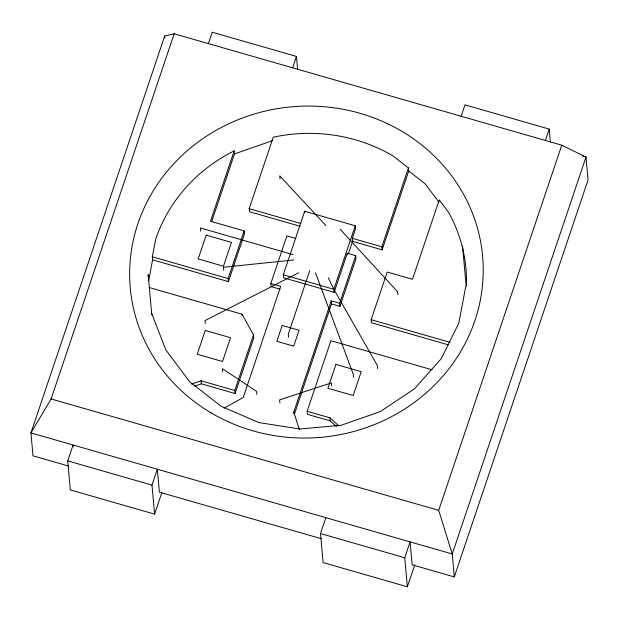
<?xml version="1.0" encoding="UTF-8"?>
<svg xmlns="http://www.w3.org/2000/svg" width="619" height="619" viewBox="0 0 619 619"><rect width="100%" height="100%" fill="white"/><g stroke="black" fill="none" stroke-linecap="round" stroke-linejoin="round"><path stroke-width="0.93" d="M211.683 221.563L234.469 153.953L234.191 150.897A159.199 149.311 -5.1 0 0 155.725 239.166L152.305 256.777L152.576 259.833L148.699 280.693L148.15 274.581L151.794 314.591M325.849 517.662L320.503 533.539L323.095 562.57L407.348 586.789L404.764 557.758L410.111 541.88L412.153 564.799L454.284 576.908L588.05 179.982L586.007 157.064L561.758 145.171L174.171 33.774L164.716 35.979L30.95 432.905L32.993 455.824L68.717 466.092M454.284 576.908L452.241 553.99L30.95 432.905L51.106 398.946L174.171 33.774M161.969 492.213L154.58 514.141L70.318 489.923L67.726 460.892L73.081 445.015L73.251 446.926M208.332 43.678L212.193 32.211L296.455 56.43L297.623 69.537M234.191 150.897L210.483 221.254L244.188 230.941L244.459 233.997L228.411 281.622L152.576 259.833M154.58 514.141L151.988 485.103L157.334 469.233L159.385 492.151L321.416 538.723M292.586 67.897L296.455 56.43M300.2 226.299L249.449 211.713L249.178 208.657L273.258 137.217A159.199 149.311 -5.1 0 1 393.158 156.011L408.432 167.935L408.71 170.991L382.132 249.852L352.606 241.364L352.327 238.307L355.523 228.821L355.252 225.765L304.695 211.241L283.293 274.743L283.572 277.799L334.121 292.33L347.29 253.256L355.716 255.678L355.987 258.734L339.939 306.366L331.513 303.944L331.242 300.888L339.669 303.31L339.939 306.366M228.411 281.622L228.132 278.565L244.188 230.941M194.443 386.256L201.353 383.842L235.058 393.529L234.787 390.473L253.511 334.902L242.014 314.189L149.326 287.549M280.059 289.158L271.099 286.582L270.828 283.525L286.883 235.893L295.843 238.47M235.058 393.529L253.79 337.959L253.511 334.902M309.701 270.704L288.299 334.214L288.578 337.27M334.121 292.33L333.85 289.274L355.252 225.765M293.924 413.554L293.785 412.03L331.242 300.888M294.365 414.173L331.513 303.944M348.451 253.674L352.606 241.364M339.669 303.31L355.716 255.678M336.334 426.429L330.206 420.874L307.403 414.328L307.132 411.271L330.91 340.713L432.039 369.783M382.132 249.852L381.861 246.795L408.432 167.935M448.458 344.868L371.423 322.731L371.152 319.675L387.208 272.043L412.478 279.308L439.235 199.922L448.682 212.541A159.199 149.311 -5.1 0 1 466.424 285.986M461.101 116.326L464.97 104.859L549.223 129.077L550.399 142.184M545.362 140.544L549.223 129.077M407.348 586.789L414.738 564.868M582.34 156.003L586.007 157.064L452.241 553.99L438.693 510.342L561.758 145.171M224.109 408.114L243.228 397.499L280.686 286.357L270.828 283.525M298.613 272.77L204.997 320.619L205.276 323.675M234.469 153.953L272.623 140.59M191.581 384.105L201.082 380.786L234.787 390.473M293.855 259.972L223.474 267.246L223.745 270.302M249.178 208.657L300.849 223.513M352.327 238.307L381.861 246.795M293.081 254.626L200.394 227.985L200.664 231.042M283.293 274.743L333.85 289.274L377.389 365.589L377.667 368.645M152.305 256.777L228.132 278.565M371.152 319.675L450.044 342.346M307.132 411.271L329.935 417.817L338.786 425.833M51.106 398.946L438.693 510.342M67.726 460.892L151.988 485.103M320.503 533.539L404.764 557.758M408.71 170.991L425.191 183.858L438.933 202.212M325.996 225.602L279.765 175.85L280.036 178.906M340.164 229.223L397.553 291.742L397.824 294.799M328.294 277.83L333.85 289.274M151.694 313.4L165.822 349.921L189.576 381.652L221.347 406.443L258.959 422.591L299.851 429.006L341.239 425.245L380.306 411.565L414.382 388.894L441.146 358.788L458.78 323.288L466.076 284.825L462.532 246.006M315.489 272.731L353.248 374.232L353.519 377.288M293.785 412.03L299.263 429.331M347.29 253.256L347.429 254.788M331.629 385.931L331.351 382.875L279.626 399.859L279.896 402.915M329.935 417.817L330.206 420.874M304.695 211.241L304.834 212.766M256.862 394.465L256.591 391.409L222.36 368.676L222.631 371.733M242.014 314.189L242.153 315.713M201.082 380.786L201.353 383.842M164.716 35.979L164.886 37.891M206.204 235.15L198.181 258.959L223.459 266.224L231.483 242.408L206.204 235.15M205.268 330.43L197.244 354.246L222.523 361.511L230.547 337.695L205.268 330.43M282.21 325.432L276.855 341.309L293.708 346.153L299.062 330.275L282.21 325.432M335.939 364.429L327.915 388.245L353.194 395.51L361.217 371.694L335.939 364.429M211.133 412.888A176.887 165.907 -5.1 0 0 483.052 277.753A176.887 165.907 -5.1 0 0 225.107 125.549A176.887 165.907 -5.1 0 0 211.133 412.888"/></g></svg>
